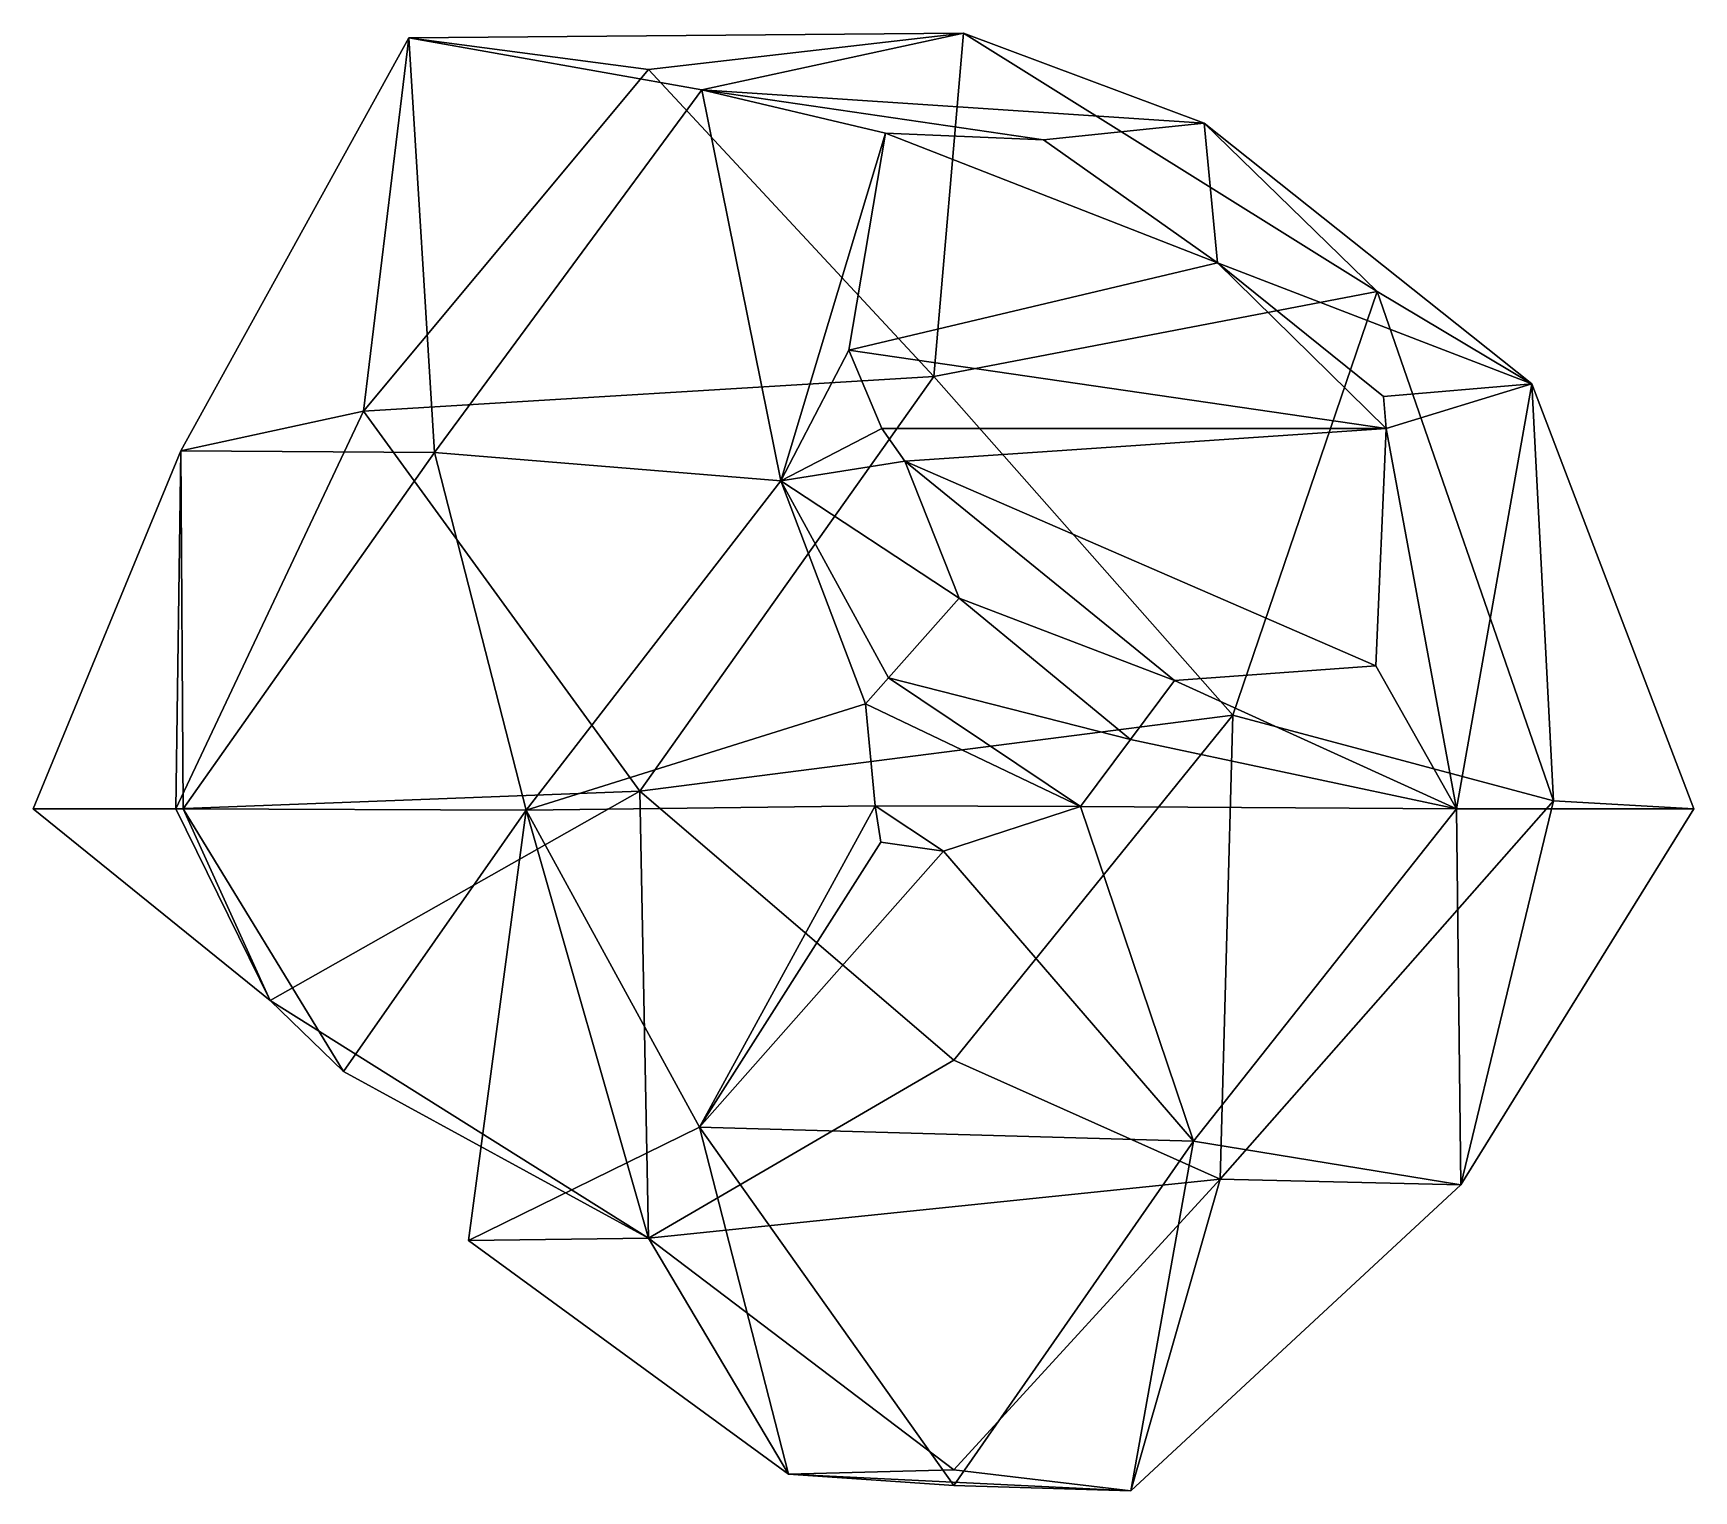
# Model space of a CAD drawing. Extents: x 290095 to 295679, y 4553756 to 4561441.
# Drawn here: x 295300.1 to 295368.6, y 4559662.8 to 4559722.9 of the extents above; entities that cross this region are included whole.
import ezdxf

# ---------------------------------------------------------------- set-up
doc = ezdxf.new("R2010")
doc.units = 0
doc.layers.add('Au_ppm_Pref_-_0_5', color=7, linetype='CONTINUOUS')

msp = doc.modelspace()

# ---------------------------------------------------------------- linework, layer by layer
at = {"layer": 'Au_ppm_Pref_-_0_5'}
for points in [[(295316.662, 4559705.61, 1887.922), (295306.187, 4559705.683, 1882.766), (295315.595, 4559722.729, 1882.766)], [(295315.595, 4559722.729, 1882.766), (295306.187, 4559705.683, 1882.766), (295313.729, 4559707.32, 1877.69)], [(295315.595, 4559722.729, 1882.766), (295313.729, 4559707.32, 1877.69), (295325.494, 4559721.427, 1878.533)], [(295315.595, 4559722.729, 1882.766), (295338.49, 4559722.923, 1883.131), (295327.691, 4559720.589, 1887.755)], [(295338.49, 4559722.923, 1883.131), (295315.595, 4559722.729, 1882.766), (295325.494, 4559721.427, 1878.533)], [(295316.662, 4559705.61, 1887.922), (295315.595, 4559722.729, 1882.766), (295327.691, 4559720.589, 1887.755)], [(295325.494, 4559721.427, 1878.533), (295337.268, 4559708.748, 1876.81), (295338.49, 4559722.923, 1883.131)], [(295348.434, 4559719.209, 1887.324), (295327.691, 4559720.589, 1887.755), (295338.49, 4559722.923, 1883.131)], [(295338.49, 4559722.923, 1883.131), (295337.268, 4559708.748, 1876.81), (295355.575, 4559712.255, 1881.513)], [(295355.575, 4559712.255, 1881.513), (295348.434, 4559719.209, 1887.324), (295338.49, 4559722.923, 1883.131)], [(295313.729, 4559707.32, 1877.69), (295337.268, 4559708.748, 1876.81), (295325.494, 4559721.427, 1878.533)], [(295316.662, 4559705.61, 1887.922), (295327.691, 4559720.589, 1887.755), (295330.947, 4559704.449, 1893.501)], [(295327.691, 4559720.589, 1887.755), (295335.275, 4559718.796, 1890.732), (295330.947, 4559704.449, 1893.501)], [(295335.275, 4559718.796, 1890.732), (295327.691, 4559720.589, 1887.755), (295341.789, 4559718.516, 1890.225)], [(295327.691, 4559720.589, 1887.755), (295348.434, 4559719.209, 1887.324), (295341.789, 4559718.516, 1890.225)], [(295348.434, 4559719.209, 1887.324), (295348.977, 4559713.441, 1890.72), (295341.789, 4559718.516, 1890.225)], [(295348.977, 4559713.441, 1890.72), (295348.434, 4559719.209, 1887.324), (295361.947, 4559708.456, 1888.473)], [(295355.575, 4559712.255, 1881.513), (295361.947, 4559708.456, 1888.473), (295348.434, 4559719.209, 1887.324)], [(295335.275, 4559718.796, 1890.732), (295333.763, 4559709.84, 1892.846), (295330.947, 4559704.449, 1893.501)], [(295335.275, 4559718.796, 1890.732), (295348.977, 4559713.441, 1890.72), (295333.763, 4559709.84, 1892.846)], [(295341.789, 4559718.516, 1890.225), (295348.977, 4559713.441, 1890.72), (295335.275, 4559718.796, 1890.732)], [(295348.977, 4559713.441, 1890.72), (295355.937, 4559706.611, 1891.623), (295333.763, 4559709.84, 1892.846)], [(295348.977, 4559713.441, 1890.72), (295355.831, 4559707.927, 1891.341), (295355.937, 4559706.611, 1891.623)], [(295348.977, 4559713.441, 1890.72), (295361.947, 4559708.456, 1888.473), (295355.831, 4559707.927, 1891.341)], [(295355.575, 4559712.255, 1881.513), (295337.268, 4559708.748, 1876.81), (295349.617, 4559694.769, 1878.619)], [(295349.617, 4559694.769, 1878.619), (295362.848, 4559691.235, 1882.807), (295355.575, 4559712.255, 1881.513)], [(295362.848, 4559691.235, 1882.807), (295361.947, 4559708.456, 1888.473), (295355.575, 4559712.255, 1881.513)], [(295330.947, 4559704.449, 1893.501), (295333.763, 4559709.84, 1892.846), (295335.12, 4559706.611, 1893.442)], [(295333.763, 4559709.84, 1892.846), (295355.937, 4559706.611, 1891.623), (295335.12, 4559706.611, 1893.442)], [(295325.138, 4559691.643, 1877.487), (295337.268, 4559708.748, 1876.81), (295313.729, 4559707.32, 1877.69)], [(295349.617, 4559694.769, 1878.619), (295337.268, 4559708.748, 1876.81), (295325.138, 4559691.643, 1877.487)], [(295355.937, 4559706.611, 1891.623), (295355.831, 4559707.927, 1891.341), (295361.947, 4559708.456, 1888.473)], [(295355.937, 4559706.611, 1891.623), (295361.947, 4559708.456, 1888.473), (295358.846, 4559690.911, 1894.249)], [(295361.947, 4559708.456, 1888.473), (295368.638, 4559690.911, 1888.705), (295358.846, 4559690.911, 1894.249)], [(295368.638, 4559690.911, 1888.705), (295361.947, 4559708.456, 1888.473), (295362.848, 4559691.235, 1882.807)], [(295306.187, 4559705.683, 1882.766), (295305.984, 4559690.911, 1879.508), (295313.729, 4559707.32, 1877.69)], [(295313.729, 4559707.32, 1877.69), (295305.984, 4559690.911, 1879.508), (295325.138, 4559691.643, 1877.487)], [(295336.076, 4559705.258, 1893.717), (295330.947, 4559704.449, 1893.501), (295335.12, 4559706.611, 1893.442)], [(295336.076, 4559705.258, 1893.717), (295335.12, 4559706.611, 1893.442), (295355.937, 4559706.611, 1891.623)], [(295355.937, 4559706.611, 1891.623), (295355.519, 4559696.805, 1894.262), (295336.076, 4559705.258, 1893.717)], [(295355.519, 4559696.805, 1894.262), (295355.937, 4559706.611, 1891.623), (295358.846, 4559690.911, 1894.249)], [(295300.094, 4559690.911, 1882.766), (295306.187, 4559705.683, 1882.766), (295306.277, 4559690.911, 1885.886)], [(295306.187, 4559705.683, 1882.766), (295300.094, 4559690.911, 1882.766), (295305.984, 4559690.911, 1879.508)], [(295306.187, 4559705.683, 1882.766), (295316.662, 4559705.61, 1887.922), (295306.277, 4559690.911, 1885.886)], [(295320.444, 4559690.853, 1889.934), (295306.277, 4559690.911, 1885.886), (295316.662, 4559705.61, 1887.922)], [(295316.662, 4559705.61, 1887.922), (295330.947, 4559704.449, 1893.501), (295320.444, 4559690.853, 1889.934)], [(295330.947, 4559704.449, 1893.501), (295336.076, 4559705.258, 1893.717), (295338.313, 4559699.607, 1895.022)], [(295338.313, 4559699.607, 1895.022), (295336.076, 4559705.258, 1893.717), (295347.206, 4559696.206, 1895.148)], [(295347.206, 4559696.206, 1895.148), (295336.076, 4559705.258, 1893.717), (295355.519, 4559696.805, 1894.262)], [(295320.444, 4559690.853, 1889.934), (295330.947, 4559704.449, 1893.501), (295334.444, 4559695.242, 1895.616)], [(295330.947, 4559704.449, 1893.501), (295335.392, 4559696.312, 1895.47), (295334.444, 4559695.242, 1895.616)], [(295330.947, 4559704.449, 1893.501), (295338.313, 4559699.607, 1895.022), (295335.392, 4559696.312, 1895.47)], [(295335.392, 4559696.312, 1895.47), (295338.313, 4559699.607, 1895.022), (295345.387, 4559693.764, 1895.47)], [(295347.206, 4559696.206, 1895.148), (295345.387, 4559693.764, 1895.47), (295338.313, 4559699.607, 1895.022)], [(295334.444, 4559695.242, 1895.616), (295335.392, 4559696.312, 1895.47), (295343.329, 4559691.002, 1895.835)], [(295345.387, 4559693.764, 1895.47), (295343.329, 4559691.002, 1895.835), (295335.392, 4559696.312, 1895.47)], [(295347.206, 4559696.206, 1895.148), (295355.519, 4559696.805, 1894.262), (295358.846, 4559690.911, 1894.249)], [(295345.387, 4559693.764, 1895.47), (295347.206, 4559696.206, 1895.148), (295358.846, 4559690.911, 1894.249)], [(295334.444, 4559695.242, 1895.616), (295334.845, 4559691.029, 1896.072), (295320.444, 4559690.853, 1889.934)], [(295334.845, 4559691.029, 1896.072), (295334.444, 4559695.242, 1895.616), (295343.329, 4559691.002, 1895.835)], [(295349.617, 4559694.769, 1878.619), (295325.138, 4559691.643, 1877.487), (295338.093, 4559680.531, 1879.306)], [(295349.092, 4559675.622, 1883.619), (295349.617, 4559694.769, 1878.619), (295338.093, 4559680.531, 1879.306)], [(295349.092, 4559675.622, 1883.619), (295362.848, 4559691.235, 1882.807), (295349.617, 4559694.769, 1878.619)], [(295343.329, 4559691.002, 1895.835), (295345.387, 4559693.764, 1895.47), (295358.846, 4559690.911, 1894.249)], [(295325.138, 4559691.643, 1877.487), (295305.984, 4559690.911, 1879.508), (295309.873, 4559682.993, 1881.551)], [(295325.138, 4559691.643, 1877.487), (295309.873, 4559682.993, 1881.551), (295325.49, 4559673.186, 1882.722)], [(295325.138, 4559691.643, 1877.487), (295325.49, 4559673.186, 1882.722), (295338.093, 4559680.531, 1879.306)], [(295309.873, 4559682.993, 1881.551), (295300.094, 4559690.911, 1882.766), (295306.277, 4559690.911, 1885.886)], [(295300.094, 4559690.911, 1882.766), (295309.873, 4559682.993, 1881.551), (295305.984, 4559690.911, 1879.508)], [(295309.873, 4559682.993, 1881.551), (295306.277, 4559690.911, 1885.886), (295312.895, 4559680.068, 1886.38)], [(295312.895, 4559680.068, 1886.38), (295306.277, 4559690.911, 1885.886), (295320.444, 4559690.853, 1889.934)], [(295312.895, 4559680.068, 1886.38), (295320.444, 4559690.853, 1889.934), (295325.49, 4559673.186, 1882.722)], [(295327.603, 4559677.762, 1893.521), (295318.055, 4559673.093, 1888.705), (295320.444, 4559690.853, 1889.934)], [(295320.444, 4559690.853, 1889.934), (295318.055, 4559673.093, 1888.705), (295325.49, 4559673.186, 1882.722)], [(295334.845, 4559691.029, 1896.072), (295327.603, 4559677.762, 1893.521), (295320.444, 4559690.853, 1889.934)], [(295334.845, 4559691.029, 1896.072), (295335.077, 4559689.531, 1896.232), (295327.603, 4559677.762, 1893.521)], [(295335.077, 4559689.531, 1896.232), (295334.845, 4559691.029, 1896.072), (295337.666, 4559689.156, 1896.2)], [(295343.329, 4559691.002, 1895.835), (295337.666, 4559689.156, 1896.2), (295334.845, 4559691.029, 1896.072)], [(295347.989, 4559677.183, 1893.789), (295337.666, 4559689.156, 1896.2), (295343.329, 4559691.002, 1895.835)], [(295347.989, 4559677.183, 1893.789), (295343.329, 4559691.002, 1895.835), (295358.846, 4559690.911, 1894.249)], [(295347.989, 4559677.183, 1893.789), (295358.846, 4559690.911, 1894.249), (295359.022, 4559675.388, 1888.705)], [(295349.092, 4559675.622, 1883.619), (295359.022, 4559675.388, 1888.705), (295362.848, 4559691.235, 1882.807)], [(295359.022, 4559675.388, 1888.705), (295358.846, 4559690.911, 1894.249), (295368.638, 4559690.911, 1888.705)], [(295359.022, 4559675.388, 1888.705), (295368.638, 4559690.911, 1888.705), (295362.848, 4559691.235, 1882.807)], [(295327.603, 4559677.762, 1893.521), (295335.077, 4559689.531, 1896.232), (295337.666, 4559689.156, 1896.2)], [(295327.603, 4559677.762, 1893.521), (295337.666, 4559689.156, 1896.2), (295347.989, 4559677.183, 1893.789)], [(295309.873, 4559682.993, 1881.551), (295312.895, 4559680.068, 1886.38), (295325.49, 4559673.186, 1882.722)], [(295349.092, 4559675.622, 1883.619), (295338.093, 4559680.531, 1879.306), (295325.49, 4559673.186, 1882.722)], [(295327.603, 4559677.762, 1893.521), (295331.269, 4559663.442, 1888.705), (295318.055, 4559673.093, 1888.705)], [(295327.603, 4559677.762, 1893.521), (295338.093, 4559662.971, 1892.08), (295331.269, 4559663.442, 1888.705)], [(295327.603, 4559677.762, 1893.521), (295347.989, 4559677.183, 1893.789), (295338.093, 4559662.971, 1892.08)], [(295345.402, 4559662.758, 1888.705), (295338.093, 4559662.971, 1892.08), (295347.989, 4559677.183, 1893.789)], [(295359.022, 4559675.388, 1888.705), (295345.402, 4559662.758, 1888.705), (295347.989, 4559677.183, 1893.789)], [(295349.092, 4559675.622, 1883.619), (295325.49, 4559673.186, 1882.722), (295338.093, 4559663.622, 1885.548)], [(295349.092, 4559675.622, 1883.619), (295338.093, 4559663.622, 1885.548), (295345.402, 4559662.758, 1888.705)], [(295349.092, 4559675.622, 1883.619), (295345.402, 4559662.758, 1888.705), (295359.022, 4559675.388, 1888.705)], [(295318.055, 4559673.093, 1888.705), (295331.269, 4559663.442, 1888.705), (295325.49, 4559673.186, 1882.722)], [(295331.269, 4559663.442, 1888.705), (295338.093, 4559663.622, 1885.548), (295325.49, 4559673.186, 1882.722)], [(295331.269, 4559663.442, 1888.705), (295345.402, 4559662.758, 1888.705), (295338.093, 4559663.622, 1885.548)], [(295345.402, 4559662.758, 1888.705), (295331.269, 4559663.442, 1888.705), (295338.093, 4559662.971, 1892.08)]]:
    msp.add_3dface(points, dxfattribs=at)

doc.saveas('drawing.dxf')
